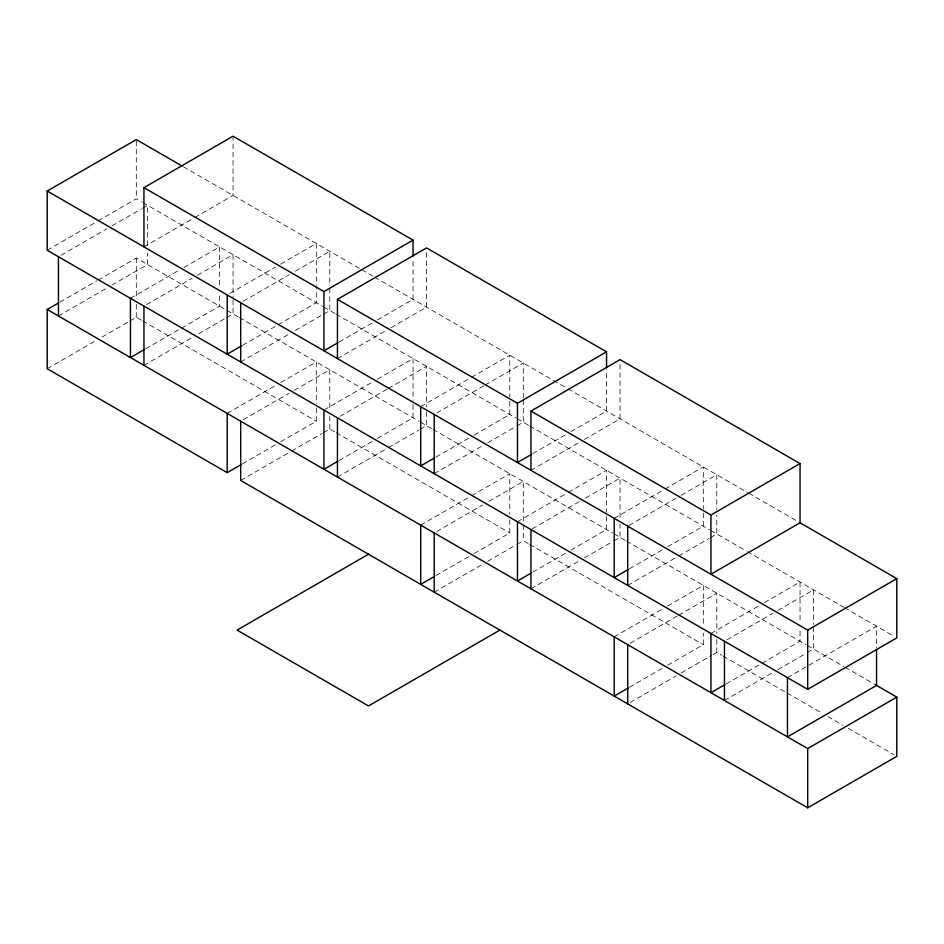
<?xml version="1.0" encoding="UTF-8"?>
<svg xmlns="http://www.w3.org/2000/svg" width="944" height="944" viewBox="0 0 944 944"><rect width="100%" height="100%" fill="white"/><g stroke="black" fill="none" stroke-linecap="round" stroke-linejoin="round"><path stroke-width="0.71" stroke-dasharray="4.72 3.54" d="M47.2 250.254L96.843 221.592M98.117 220.861L136.302 198.818L141.411 201.756M60.994 255.281L106.814 228.826M111.911 225.887L141.187 208.978M142.461 208.246L147.547 205.308L147.547 247.21M143.948 246.88L193.591 218.217M194.865 217.486L233.05 195.432L233.05 137.647M59.932 302.139L96.843 280.828M98.117 280.097L136.302 258.054L225.663 309.644M58.445 315.992L106.814 288.062M111.911 285.123L147.547 264.544L147.547 252.992M130.449 298.316L178.817 270.397M183.915 267.459L219.551 246.88L219.551 287.33M146.497 304.641L192.316 278.185M197.414 275.247L233.05 254.668L233.05 296.569M47.2 368.726L96.843 340.064M101.928 337.126L128.667 321.692M129.942 320.96L136.302 317.29L141.411 320.24M229.746 293.466L275.565 267.01M280.663 264.072L316.299 243.505L316.299 285.395M145.73 348.737L180.092 328.901M181.366 328.158L219.551 306.116L219.551 293.112M243.245 301.266L289.065 274.81M295.437 271.14L329.798 251.293L329.798 285.973M143.948 365.352L192.316 337.421M198.688 333.751L225.415 318.317M226.69 317.585L233.05 313.904L233.05 298.021M242.478 345.362L276.84 325.515M278.114 324.783L316.299 302.741L316.299 286.846M240.696 361.977L289.065 334.046M295.437 330.376L322.164 314.942M323.438 314.21L329.798 310.529L329.798 287.413M339.226 341.976L372.314 322.872M377.411 319.933L413.047 299.354L413.047 258.904M227.197 413.413L275.565 385.494M280.663 382.544L316.299 361.977L316.299 403.867M337.445 358.59L385.813 330.671M390.91 327.733L426.546 307.154L426.546 250.809M243.245 419.738L289.065 393.282M294.162 390.344L329.798 369.765L329.798 410.227M323.945 410.038L372.314 382.108M377.411 379.169L413.047 358.59L413.047 400.492M242.478 463.834L275.565 444.73M280.663 441.78L316.299 421.213L316.299 405.318M339.993 416.363L387.087 389.176M388.362 388.432L426.546 366.39L426.546 406.84M240.696 480.449L290.339 451.787M291.613 451.055L322.164 433.414M323.438 432.682L329.798 429.001L334.908 431.951M420.705 406.663L470.336 378.001M471.611 377.258L509.795 355.215L509.795 397.117M339.226 460.46L372.314 441.344M377.411 438.405L413.047 417.826L413.047 401.943M436.742 412.988L483.847 385.789M485.11 385.058L523.295 363.015L523.295 397.684M337.445 477.062L387.087 448.412M388.362 447.668L418.912 430.039M420.186 429.296L426.546 425.626L426.546 408.292M435.975 457.073L469.074 437.969M474.159 435.031L509.795 414.451L509.795 398.557M434.205 473.687L482.573 445.769M487.659 442.819L515.66 426.653M516.934 425.921L523.295 422.251L523.295 399.135M532.723 453.698L565.822 434.594M570.908 431.656L606.555 411.077L606.555 369.175M420.705 525.135L470.336 496.473M471.611 495.742L509.795 473.687L509.795 514.15M530.953 470.313L579.321 442.382M584.407 439.444L620.055 418.865L620.055 362.52M436.742 531.46L482.573 505.005M488.933 501.323L523.295 481.487L523.295 523.377M517.454 521.749L567.096 493.098M568.359 492.355L606.555 470.313L606.555 512.214M435.975 575.545L469.074 556.441M474.159 553.503L509.795 532.923L509.795 519.92M532.227 528.817L579.321 501.618M585.681 497.948L620.055 478.101L620.055 518.563M434.205 592.159L482.573 564.241M487.659 561.302L515.66 545.125M516.934 544.393L523.295 540.723L528.404 543.673M614.202 518.374L663.844 489.712M665.119 488.98L703.304 466.938L703.304 508.828M532.723 572.17L565.822 553.066M570.908 550.128L606.555 529.549L606.555 513.654M628.975 525.43L676.069 498.243M681.155 495.305L716.803 474.726L716.803 509.406M530.953 588.785L579.321 560.854M584.407 557.916L612.408 541.75M613.683 541.018L620.055 537.337L620.055 524.345M629.471 568.795L662.57 549.691M667.656 546.741L703.304 526.174L703.304 510.279M627.701 585.41L677.344 556.748M678.618 556.016L709.168 538.375M710.431 537.643L716.803 533.962L716.803 515.176M614.202 636.846L662.57 608.927M667.656 605.977L703.304 585.41L703.304 625.86M630.25 643.171L677.344 615.984M678.618 615.252L716.803 593.198L716.803 633.66M710.95 633.471L759.318 605.541M764.416 602.602L800.052 582.023L800.052 622.485M629.471 687.267L662.57 668.163M667.656 665.225L703.304 644.646L703.304 633.082M726.998 639.796L772.817 613.34M777.915 610.402L813.551 589.823L813.551 624.491M630.25 702.407L676.069 675.951M681.155 673.013L711.705 655.372M712.98 654.64L716.803 652.434L721.912 655.384M726.219 683.893L760.593 664.045M761.867 663.313L800.052 641.259L800.052 628.256M724.449 700.495L772.817 672.576M777.915 669.638L805.916 653.472M807.191 652.729L813.551 649.059L813.551 625.943M787.449 677.639L876.551 626.191L876.551 647.867M183.537 166.852L360.443 268.981M361.717 269.724L373.199 276.356M374.485 277.088L566.978 388.232M567.981 388.81L747.436 492.414M748.71 493.157L798.506 521.902M142.686 202.5L322.411 306.269M323.686 307.001L335.179 313.632M336.182 314.21L515.908 417.98M517.194 418.723L528.675 425.355M529.678 425.933L709.416 529.702M710.69 530.434L746.433 551.072M747.436 551.65L843.794 607.287M844.455 607.665L894.251 636.409M226.938 310.375L238.431 317.019M239.434 317.597L419.16 421.354M420.434 422.098L431.927 428.729M432.93 429.308L612.656 533.077M613.942 533.808L625.424 540.452M626.438 541.03L806.164 644.787M807.439 645.531L843.794 666.523M845.045 667.243L874.026 683.975M142.686 320.972L316.299 421.213M336.182 432.694L509.795 532.923M529.678 544.405L703.304 644.646M723.187 656.127L785.738 692.235M787.013 692.979L822.755 713.617M827.864 716.555L843.181 725.405M848.29 728.355L894.251 754.881M716.803 639.43L716.803 652.434M523.295 524.829L523.295 540.723M329.798 415.997L329.798 429.001M136.302 141.022L136.302 198.818M136.302 258.054L136.302 298.505M136.302 304.287L136.302 317.29"/><path stroke-width="1.42" d="M799.78 522.634L896.8 578.648L896.8 637.884L807.698 689.332L47.2 250.254L47.2 191.018L136.302 139.582L182.263 166.109M143.948 246.88L143.948 187.644L233.05 136.196L413.047 240.118L413.047 256.013M241.204 464.566L227.197 472.649L47.2 368.726L47.2 309.49L58.658 302.882M144.456 349.469L130.449 357.552L130.449 298.316M143.948 187.644L323.945 291.566L413.047 240.118M241.204 346.094L227.197 354.177L227.197 294.941M337.445 358.59L337.445 299.354L426.546 247.918L606.555 351.841L606.555 367.735M337.952 342.719L323.945 350.802L323.945 291.566M337.952 461.191L323.945 469.274L323.945 410.038M337.445 299.354L517.454 403.277L606.555 351.841M434.7 457.816L420.705 465.899L420.705 406.663M530.953 411.077L620.055 359.629L800.052 463.551L800.052 522.787L710.95 574.235L710.95 514.999L530.953 411.077L530.953 470.313M531.448 454.43L517.454 462.513L517.454 403.277M368.502 554.234L237.097 630.096L368.502 705.959L499.895 630.096M434.7 576.288L420.705 584.371L420.705 525.135M531.448 572.902L517.454 580.985L517.454 521.749M710.95 514.999L800.052 463.551M628.197 569.527L614.202 577.61L614.202 518.374M628.197 687.999L614.202 696.082L614.202 636.846M47.2 191.018L807.698 630.096L896.8 578.648M724.957 684.624L710.95 692.707L710.95 633.471M47.2 309.49L807.698 748.568L896.8 697.12L896.8 756.356L807.698 807.804L240.696 480.449L240.696 421.213M875.1 684.589L896.8 697.12M876.551 649.307L876.551 685.427L787.449 736.875L787.449 677.639M807.698 630.096L807.698 689.332M807.698 748.568L807.698 807.804M724.449 641.259L724.449 700.495M627.701 526.174L627.701 585.41M627.701 644.646L627.701 703.882M530.953 529.549L530.953 588.785M434.205 414.451L434.205 473.687M434.205 532.923L434.205 592.159M337.445 417.826L337.445 477.062M240.696 302.741L240.696 361.977M227.197 413.413L227.197 472.649M143.948 306.116L143.948 365.352M58.445 256.756L58.445 315.992"/></g></svg>
